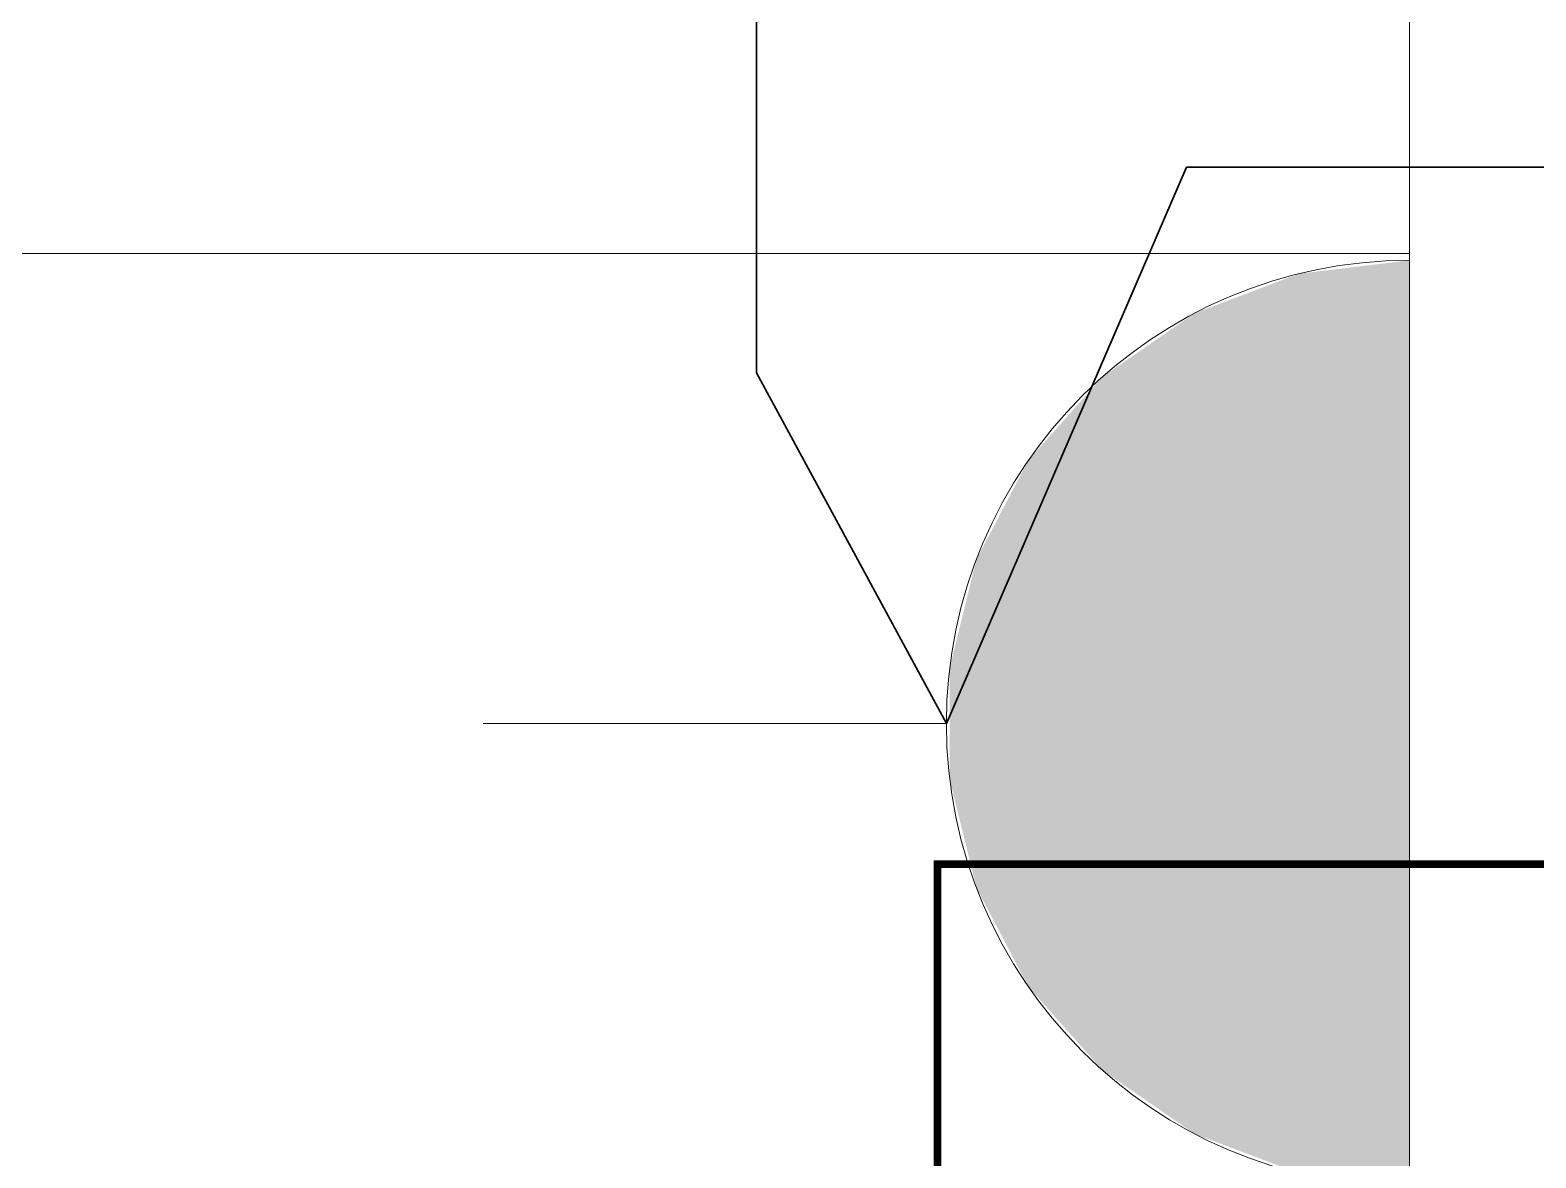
# Model space of a CAD drawing. Header units: metres. Extents: x 75097 to 220695, y -1557923 to -1361206.
# Drawn here: x 130695 to 131292, y -1409664 to -1409217 of the extents above; entities that cross this region are included whole.
import ezdxf

# ---------------------------------------------------------------- set-up
doc = ezdxf.new("R2010")
doc.units = ezdxf.units.M
doc.layers.get('0').update_dxf_attribs({"lineweight": 0})
for name, color, linetype, lineweight in [('A-100 - Copy$0$Medical Equipment and Furniture', 8, 'Continuous', 0), ('A-100 - Copy$0$NEW Wall', 8, 'Continuous', 5), ('A-100 - Copy$0$Walls', 8, 'Continuous', 0), ('E-LG', 245, 'Continuous', 30)]:
    doc.layers.add(name, color=color, linetype=linetype, lineweight=lineweight)
doc.layers.add('E-POWR', color=7, linetype='Continuous', lineweight=9, true_color=0x4e7e3e)

# ---------------------------------------------------------------- blocks, each defined once
blk = doc.blocks.new('GI-041_dwg_UPS-E-SKT1-3902843-GI-041')
at = {"layer": 'E-POWR'}
blk.add_hatch(color=256, dxfattribs=at).paths.add_polyline_path([(-0.19872, -0.00047), (0.19872, -0.00047), (0.19295, 0.04709), (0.17596, 0.09188), (0.14875, 0.13131), (0.11289, 0.16308), (0.07047, 0.18534), (0.02395, 0.19681), (-0.02395, 0.19681), (-0.07047, 0.18534), (-0.11289, 0.16308), (-0.14875, 0.13131), (-0.17596, 0.09188), (-0.19295, 0.04709)], flags=0)
for p, q in [((0, 0.19825), (0, 0.397)), ((-0.19872, -0.00047), (0.19872, -0.00047)), ((-0.14732, -0.00047), (0.14732, -0.00047))]:
    blk.add_line(p, q, dxfattribs=at)
blk.add_arc((0, -0.00047), 0.19872, 360, 180, dxfattribs=at)
blk = doc.blocks.new('*X118')
for p, q in [((13, 1), (13, 1)), ((13, 1), (13, 1)), ((13, 1), (13, 1)), ((13, 1), (13, 1)), ((13, 1), (13, 1)), ((13, 1), (13, 1)), ((13, 1), (13, 1)), ((13, 1), (13, 1)), ((13, 1), (13, 1)), ((13, 1), (13, 1)), ((13, 1), (13, 1)), ((13, 1), (13, 1)), ((13, 1), (13, 1)), ((13, 1), (13, 1)), ((13, 1), (13, 1)), ((13, 1), (14, 1)), ((13, 1), (14, 1)), ((13, 1), (14, 1)), ((13, 1), (13, 1)), ((13, 1), (13, 1)), ((13, 1), (13, 1)), ((13, 1), (13, 1)), ((13, 1), (13, 1)), ((13, 1), (13, 1)), ((13, 1), (13, 1)), ((13, 1), (13, 1)), ((13, 1), (13, 1)), ((13, 1), (13, 1)), ((13, 1), (13, 1)), ((13, 1), (13, 1)), ((13, 1), (13, 1)), ((13, 1), (13, 1)), ((13, 1), (13, 1)), ((13, 1), (13, 1)), ((13, 1), (13, 1)), ((13, 1), (13, 1)), ((13, 1), (13, 1)), ((13, 1), (13, 1)), ((13, 1), (13, 1)), ((13, 1), (13, 1)), ((13, 1), (13, 1)), ((13, 1), (13, 1)), ((13, 1), (13, 1)), ((13, 1), (13, 1)), ((13, 1), (13, 1)), ((13, 1), (13, 1)), ((13, 1), (13, 1)), ((13, 1), (13, 1)), ((13, 1), (13, 1)), ((13, 1), (13, 1)), ((13, 1), (13, 1)), ((13, 1), (13, 1)), ((13, 1), (13, 1)), ((13, 1), (13, 1)), ((13, 1), (13, 1)), ((13, 1), (13, 1)), ((13, 1), (13, 1)), ((13, 1), (13, 1)), ((13, 1), (13, 1)), ((13, 1), (13, 1)), ((13, 1), (13, 1)), ((13, 1), (13, 1)), ((13, 1), (13, 1)), ((13, 1), (13, 1)), ((13, 1), (13, 1)), ((13, 1), (13, 1)), ((13, 1), (13, 1)), ((13, 1), (13, 1)), ((13, 1), (13, 1)), ((13, 1), (13, 1)), ((13, 1), (13, 1)), ((13, 1), (13, 1)), ((13, 1), (13, 1)), ((13, 1), (13, 1)), ((13, 1), (13, 1)), ((13, 1), (13, 1)), ((13, 1), (13, 1)), ((13, 1), (13, 1)), ((13, 1), (13, 1)), ((13, 1), (13, 1)), ((13, 1), (13, 1)), ((13, 1), (13, 1)), ((13, 1), (13, 1)), ((13, 1), (13, 1)), ((13, 1), (13, 1)), ((13, 1), (13, 1)), ((13, 1), (13, 1)), ((13, 1), (13, 1)), ((13, 1), (13, 1)), ((13, 1), (13, 1)), ((13, 1), (13, 1)), ((13, 1), (13, 1)), ((13, 1), (13, 1)), ((13, 1), (13, 1)), ((13, 1), (13, 1)), ((13, 1), (13, 1)), ((13, 1), (13, 1)), ((13, 1), (13, 1)), ((13, 1), (13, 1)), ((13, 1), (13, 1)), ((13, 1), (13, 1)), ((13, 1), (13, 1)), ((13, 1), (13, 1)), ((13, 1), (13, 1)), ((13, 1), (13, 1)), ((13, 1), (13, 1)), ((13, 1), (13, 1)), ((13, 1), (13, 1)), ((13, 1), (13, 1)), ((13, 1), (13, 1)), ((13, 1), (13, 1)), ((13, 1), (13, 1)), ((13, 1), (13, 1)), ((13, 1), (13, 1)), ((13, 1), (13, 1)), ((13, 1), (13, 1)), ((13, 1), (13, 1)), ((13, 1), (13, 1)), ((13, 1), (13, 1)), ((13, 1), (13, 1)), ((13, 1), (13, 1)), ((13, 1), (13, 1)), ((13, 1), (13, 1)), ((13, 1), (14, 1)), ((13, 0), (13, 0)), ((13, 0), (13, 0)), ((13, 0), (13, 0)), ((13, 0), (13, 0)), ((13, 0), (13, 0)), ((13, 0), (13, 0)), ((13, 0), (13, 0)), ((13, 0), (13, 0)), ((13, 0), (13, 0)), ((13, 0), (13, 0)), ((13, 0), (13, 0)), ((13, 0), (13, 0)), ((13, 0), (13, 0)), ((13, 0), (13, 0)), ((13, 0), (13, 0)), ((13, 0), (13, 0)), ((13, 0), (13, 0)), ((13, 0), (13, 0)), ((13, 0), (13, 0)), ((13, 0), (13, 0)), ((13, 0), (13, 0)), ((13, 0), (13, 0)), ((13, 0), (13, 0)), ((13, 0), (13, 0)), ((13, 0), (13, 0)), ((13, 0), (13, 0)), ((13, 0), (13, 0)), ((13, 0), (13, 0)), ((13, 0), (13, 0)), ((13, 0), (13, 0)), ((13, 0), (13, 0)), ((13, 0), (13, 0)), ((13, 0), (13, 0)), ((13, 0), (13, 0)), ((13, 0), (13, 0)), ((13, 0), (13, 0)), ((13, 0), (13, 0)), ((13, 0), (13, 0)), ((13, 0), (13, 0)), ((13, 0), (13, 0)), ((13, 0), (13, 0)), ((13, 0), (13, 0)), ((13, 0), (13, 0)), ((13, 0), (13, 0)), ((13, 0), (13, 0)), ((13, 0), (13, 0)), ((13, 0), (13, 0)), ((13, 0), (13, 0)), ((13, 0), (14, 0)), ((13, 0), (14, 0)), ((13, 0), (13, 0)), ((13, 0), (14, 0)), ((14, 1), (14, 1)), ((14, 1), (14, 1)), ((14, 1), (14, 1)), ((14, 1), (14, 1)), ((14, 1), (14, 1)), ((14, 1), (14, 1)), ((14, 1), (14, 1)), ((14, 1), (14, 1)), ((14, 1), (14, 1)), ((14, 1), (14, 1)), ((14, 1), (14, 1)), ((14, 1), (14, 1)), ((14, 1), (14, 1)), ((14, 1), (14, 1)), ((14, 1), (14, 1)), ((14, 1), (14, 1)), ((14, 1), (14, 1)), ((14, 1), (14, 1)), ((14, 1), (14, 1)), ((14, 1), (14, 1)), ((14, 1), (14, 1)), ((14, 1), (14, 1)), ((14, 1), (14, 1)), ((14, 1), (14, 1)), ((14, 1), (14, 1)), ((14, 1), (14, 1)), ((14, 1), (14, 1)), ((14, 1), (14, 1)), ((14, 1), (14, 1)), ((14, 1), (14, 1)), ((14, 1), (14, 1)), ((14, 1), (14, 1)), ((14, 1), (14, 1)), ((14, 1), (14, 1)), ((14, 1), (14, 1)), ((14, 1), (14, 1)), ((14, 1), (14, 1)), ((14, 1), (14, 1)), ((14, 1), (14, 1)), ((14, 1), (14, 1)), ((14, 1), (14, 1)), ((14, 1), (14, 1)), ((14, 1), (14, 1)), ((14, 1), (14, 1)), ((14, 1), (14, 1)), ((14, 1), (14, 1)), ((14, 1), (14, 1)), ((14, 1), (14, 1)), ((14, 1), (14, 1)), ((14, 1), (14, 1)), ((14, 1), (14, 1)), ((14, 1), (14, 1)), ((14, 1), (14, 1)), ((14, 1), (14, 1)), ((14, 1), (14, 1)), ((14, 1), (14, 1)), ((14, 1), (14, 1)), ((14, 1), (14, 1)), ((14, 1), (14, 1)), ((14, 1), (14, 1)), ((14, 1), (14, 1)), ((14, 1), (14, 1)), ((14, 1), (14, 1)), ((14, 1), (14, 1)), ((14, 1), (14, 1)), ((14, 1), (14, 1)), ((14, 1), (14, 1)), ((14, 1), (14, 1)), ((14, 1), (14, 1)), ((14, 1), (14, 1)), ((14, 1), (14, 1)), ((14, 1), (14, 1)), ((14, 1), (14, 1)), ((14, 1), (14, 1)), ((14, 1), (14, 1)), ((14, 1), (14, 1)), ((14, 1), (14, 1)), ((14, 1), (14, 1)), ((14, 1), (14, 1)), ((14, 1), (14, 1)), ((14, 1), (14, 1)), ((14, 1), (14, 1)), ((14, 1), (14, 1)), ((14, 1), (14, 1)), ((14, 1), (14, 1)), ((14, 1), (14, 1)), ((14, 1), (14, 1)), ((14, 1), (14, 1)), ((14, 1), (14, 1)), ((14, 1), (14, 1)), ((14, 1), (14, 1)), ((14, 1), (14, 1)), ((14, 1), (14, 1)), ((14, 1), (14, 1)), ((14, 0), (14, 0)), ((14, 0), (14, 0)), ((14, 0), (14, 0)), ((14, 0), (14, 0)), ((14, 0), (14, 0)), ((14, 0), (14, 0)), ((14, 0), (14, 0)), ((14, 0), (14, 0)), ((14, 0), (14, 0)), ((14, 0), (14, 0)), ((14, 0), (14, 0)), ((14, 0), (14, 0)), ((14, 0), (14, 0)), ((14, 0), (14, 0)), ((14, 0), (14, 0)), ((14, 0), (14, 0)), ((14, 0), (14, 0)), ((14, 0), (14, 0)), ((14, 0), (14, 0)), ((14, 0), (14, 0)), ((14, 0), (14, 0)), ((14, 0), (14, 0)), ((14, 0), (14, 0)), ((14, 0), (14, 0)), ((14, 0), (14, 0)), ((14, 0), (14, 0)), ((14, 0), (14, 0)), ((14, 0), (14, 0)), ((14, 0), (14, 0)), ((14, 0), (14, 0)), ((14, 0), (14, 0)), ((14, 0), (14, 0)), ((14, 0), (14, 0)), ((14, 0), (14, 0)), ((14, 0), (14, 0)), ((14, 0), (14, 0)), ((14, 0), (14, 0)), ((14, 0), (14, 0)), ((14, 0), (14, 0)), ((14, 0), (14, 0)), ((14, 0), (14, 0)), ((14, 0), (14, 0)), ((14, 0), (14, 0)), ((14, 0), (14, 0)), ((14, 0), (14, 0)), ((14, 0), (14, 0)), ((14, 0), (14, 0)), ((14, 0), (14, 0)), ((13, 0), (13, 0)), ((13, 0), (14, 0)), ((13, 0), (13, 0)), ((13, 0), (14, 0)), ((13, 0), (13, 0)), ((13, 0), (14, 0)), ((13, 0), (13, 0)), ((13, 0), (13, 0)), ((13, 0), (13, 0)), ((13, 0), (13, 0)), ((13, 0), (14, 0)), ((13, 0), (13, 0)), ((13, 0), (14, 0)), ((13, 0), (13, 0)), ((13, 0), (14, 0)), ((13, 0), (13, 0)), ((13, 0), (14, 0)), ((13, 0), (13, 0)), ((13, 0), (14, 0)), ((13, 0), (13, 0)), ((13, 0), (14, 0)), ((13, 0), (13, 0)), ((13, 0), (14, 0)), ((13, 0), (13, 0)), ((13, 0), (13, 0)), ((13, 0), (13, 0)), ((13, 0), (14, 0)), ((13, 0), (13, 0)), ((13, 0), (14, 0)), ((13, 0), (13, 0)), ((13, 0), (14, 0)), ((13, 0), (13, 0)), ((13, 0), (14, 0)), ((13, 0), (13, 0)), ((13, 0), (13, 0)), ((13, 0), (13, 0)), ((13, 0), (13, 0)), ((13, 0), (13, 0)), ((13, 0), (13, 0)), ((13, 0), (13, 0)), ((13, 0), (13, 0)), ((13, 0), (13, 0)), ((13, 0), (13, 0)), ((13, 0), (13, 0)), ((13, 0), (13, 0)), ((13, 0), (13, 0)), ((13, 0), (13, 0)), ((13, 0), (13, 0)), ((13, 0), (13, 0)), ((13, 0), (13, 0)), ((13, 0), (13, 0)), ((13, 0), (13, 0)), ((13, 0), (13, 0)), ((13, 0), (13, 0)), ((13, 0), (13, 0)), ((13, 0), (13, 0)), ((13, 0), (13, 0)), ((13, 0), (13, 0)), ((13, 0), (13, 0)), ((13, 0), (13, 0)), ((13, 0), (13, 0)), ((13, 0), (13, 0)), ((13, 0), (13, 0)), ((13, 0), (13, 0)), ((13, -1), (13, -1)), ((13, -1), (13, -1)), ((13, -1), (13, -1)), ((13, -1), (13, -1)), ((13, -1), (13, -1)), ((13, -1), (14, -1)), ((13, -1), (13, -1)), ((14, 0), (14, 0)), ((14, 0), (14, 0)), ((14, 0), (14, 0)), ((14, 0), (14, 0)), ((14, 0), (14, 0)), ((14, 0), (14, 0)), ((14, 0), (14, 0)), ((14, 0), (14, 0)), ((14, 0), (14, 0)), ((14, 0), (14, 0)), ((14, 0), (14, 0)), ((14, 0), (14, 0)), ((14, 0), (14, 0)), ((14, 0), (14, 0)), ((14, 0), (14, 0)), ((13, 0), (14, 0)), ((14, 0), (14, 0)), ((14, 0), (14, 0)), ((14, 0), (14, 0)), ((14, 0), (14, 0)), ((14, 0), (14, 0)), ((14, 0), (14, 0)), ((14, 0), (14, 0)), ((14, 0), (14, 0)), ((14, 0), (14, 0)), ((14, 0), (14, 0)), ((14, 0), (14, 0)), ((14, 0), (14, 0)), ((14, 0), (14, 0)), ((14, 0), (14, 0)), ((14, 0), (14, 0)), ((14, 0), (14, 0)), ((14, 0), (14, 0)), ((14, 0), (14, 0)), ((14, 0), (14, 0)), ((14, 0), (14, 0)), ((14, 0), (14, 0)), ((14, 0), (14, 0)), ((14, 0), (14, 0)), ((14, 0), (14, 0)), ((14, 0), (14, 0)), ((14, 0), (14, 0)), ((14, 0), (14, 0)), ((14, 0), (14, 0)), ((14, 0), (14, 0)), ((14, 0), (14, 0)), ((14, 0), (14, 0)), ((14, 0), (14, 0)), ((14, 0), (14, 0)), ((14, 0), (14, 0)), ((14, -1), (14, -1)), ((14, -1), (14, -1)), ((14, -1), (14, -1)), ((14, -1), (14, -1)), ((14, -1), (14, -1))]:
    blk.add_line(p, q)
blk = doc.blocks.new('*X117')
for p, q in [((5, 3), (5, 3)), ((5, 3), (5, 3)), ((5, 3), (5, 3)), ((5, 3), (5, 3)), ((5, 3), (5, 3)), ((5, 3), (5, 3)), ((5, 3), (5, 3)), ((5, 3), (5, 3)), ((5, 3), (5, 3)), ((5, 3), (5, 3)), ((5, 3), (5, 3)), ((5, 3), (5, 3)), ((5, 3), (5, 3)), ((5, 3), (5, 3)), ((5, 3), (5, 3)), ((5, 3), (5, 3)), ((5, 3), (5, 3)), ((5, 3), (5, 3)), ((5, 3), (5, 3)), ((5, 3), (5, 3)), ((5, 3), (5, 3)), ((5, 3), (5, 3)), ((5, 3), (5, 3)), ((5, 3), (5, 3)), ((5, 3), (5, 3)), ((5, 3), (5, 3)), ((5, 3), (5, 3)), ((5, 3), (5, 3)), ((5, 3), (5, 3)), ((5, 3), (5, 3)), ((5, 3), (5, 3)), ((5, 3), (5, 3)), ((5, 3), (5, 3)), ((5, 3), (5, 3)), ((5, 3), (5, 3)), ((5, 3), (5, 3)), ((5, 3), (5, 3)), ((5, 3), (5, 3)), ((5, 3), (5, 3)), ((5, 3), (5, 3)), ((5, 3), (5, 3)), ((5, 3), (5, 3)), ((5, 3), (5, 3)), ((5, 3), (5, 3)), ((5, 3), (5, 3)), ((5, 3), (5, 3)), ((5, 3), (5, 3)), ((5, 3), (5, 3)), ((5, 3), (5, 3)), ((5, 3), (5, 3)), ((5, 3), (5, 3)), ((5, 3), (5, 3)), ((5, 3), (5, 3)), ((5, 3), (5, 3)), ((5, 3), (5, 3)), ((5, 3), (5, 3)), ((5, 3), (5, 3)), ((5, 3), (5, 3)), ((5, 3), (5, 3)), ((5, 3), (5, 3)), ((5, 3), (5, 3)), ((5, 3), (5, 3)), ((5, 3), (5, 3)), ((5, 3), (5, 3)), ((5, 3), (5, 3)), ((5, 3), (5, 3)), ((6, 3), (5, 3)), ((5, 3), (5, 3)), ((6, 3), (5, 3)), ((5, 3), (5, 3)), ((6, 3), (5, 3)), ((5, 3), (5, 3)), ((6, 3), (5, 3)), ((5, 3), (5, 3)), ((5, 3), (5, 3)), ((5, 3), (5, 3)), ((5, 3), (5, 3)), ((5, 3), (5, 3)), ((5, 3), (5, 3)), ((5, 3), (5, 3)), ((5, 3), (5, 3)), ((5, 3), (5, 3)), ((5, 3), (5, 3)), ((5, 3), (5, 3)), ((5, 3), (5, 3)), ((5, 3), (5, 3)), ((5, 3), (5, 3)), ((5, 3), (5, 3)), ((5, 3), (5, 3)), ((5, 3), (5, 3)), ((5, 3), (5, 3)), ((5, 3), (5, 3)), ((5, 3), (5, 3)), ((5, 3), (5, 3)), ((5, 3), (5, 3)), ((5, 3), (5, 3)), ((6, 3), (6, 3)), ((6, 3), (6, 3)), ((6, 3), (6, 3)), ((6, 3), (6, 3)), ((6, 3), (6, 3)), ((6, 3), (6, 3)), ((6, 3), (6, 3)), ((6, 3), (6, 3)), ((6, 3), (6, 3)), ((6, 3), (6, 3)), ((6, 3), (6, 3)), ((6, 3), (6, 3)), ((6, 3), (6, 3)), ((6, 3), (6, 3)), ((6, 3), (6, 3)), ((6, 3), (6, 3)), ((6, 3), (6, 3)), ((6, 3), (6, 3)), ((6, 3), (6, 3)), ((6, 3), (6, 3)), ((6, 3), (6, 3)), ((6, 3), (6, 3)), ((6, 3), (6, 3)), ((6, 3), (6, 3)), ((6, 3), (6, 3)), ((6, 3), (6, 3)), ((6, 3), (6, 3)), ((6, 3), (6, 3)), ((6, 3), (6, 3)), ((6, 3), (6, 3)), ((6, 3), (6, 3)), ((6, 3), (6, 3)), ((6, 3), (6, 3)), ((6, 3), (6, 3)), ((6, 3), (6, 3)), ((6, 3), (6, 3)), ((6, 3), (6, 3)), ((6, 3), (6, 3)), ((6, 3), (6, 3)), ((6, 3), (6, 3)), ((6, 3), (6, 3)), ((6, 3), (6, 3)), ((6, 3), (6, 3)), ((6, 3), (6, 3)), ((6, 3), (6, 3)), ((6, 3), (6, 3)), ((6, 3), (6, 3)), ((6, 3), (6, 3)), ((6, 3), (6, 3)), ((6, 3), (6, 3)), ((6, 3), (6, 3)), ((6, 3), (6, 3)), ((6, 3), (6, 3)), ((6, 3), (6, 3)), ((6, 3), (6, 3)), ((6, 3), (6, 3)), ((6, 3), (6, 3)), ((6, 3), (6, 3)), ((6, 3), (6, 3)), ((6, 3), (6, 3)), ((6, 3), (6, 3)), ((6, 3), (6, 3)), ((6, 3), (6, 3)), ((6, 3), (6, 3)), ((6, 3), (6, 3)), ((6, 3), (6, 3)), ((6, 3), (6, 3)), ((6, 3), (6, 3)), ((6, 3), (6, 3)), ((6, 3), (6, 3)), ((6, 3), (6, 3)), ((6, 3), (6, 3)), ((6, 3), (6, 3)), ((6, 3), (6, 3)), ((6, 3), (6, 3)), ((6, 3), (6, 3)), ((6, 3), (6, 3)), ((6, 3), (6, 3)), ((6, 3), (6, 3)), ((6, 3), (6, 3)), ((6, 3), (6, 3)), ((6, 3), (6, 3)), ((6, 3), (6, 3)), ((6, 3), (6, 3)), ((6, 3), (6, 3)), ((6, 3), (6, 3)), ((6, 3), (6, 3)), ((6, 3), (6, 3)), ((6, 3), (6, 3)), ((6, 3), (6, 3)), ((6, 3), (6, 3)), ((6, 3), (6, 3)), ((6, 3), (6, 3)), ((6, 3), (6, 3)), ((6, 3), (6, 3)), ((6, 3), (6, 3)), ((6, 3), (6, 3)), ((6, 3), (6, 3)), ((6, 3), (6, 3)), ((6, 3), (6, 3)), ((6, 3), (6, 3)), ((6, 3), (6, 3)), ((6, 3), (6, 3)), ((6, 3), (6, 3)), ((6, 3), (6, 3)), ((6, 3), (6, 3)), ((6, 3), (6, 3)), ((6, 3), (6, 3)), ((6, 3), (6, 3)), ((6, 3), (6, 3)), ((6, 3), (6, 3)), ((6, 3), (6, 3)), ((6, 3), (6, 3)), ((6, 3), (6, 3)), ((6, 3), (6, 3)), ((6, 3), (6, 3)), ((6, 3), (6, 3)), ((6, 3), (6, 3)), ((6, 3), (6, 3)), ((6, 3), (6, 3)), ((6, 3), (6, 3)), ((6, 3), (6, 3)), ((6, 3), (6, 3)), ((6, 3), (6, 3)), ((6, 3), (6, 3)), ((6, 3), (6, 3)), ((6, 3), (6, 3)), ((6, 3), (6, 3)), ((6, 3), (6, 3)), ((6, 3), (6, 3)), ((6, 3), (6, 3)), ((6, 3), (6, 3)), ((6, 3), (6, 3)), ((6, 3), (6, 3)), ((6, 3), (6, 3)), ((6, 3), (6, 3)), ((6, 3), (6, 3)), ((6, 3), (6, 3)), ((6, 3), (6, 3)), ((6, 3), (6, 3)), ((6, 3), (6, 3)), ((6, 3), (6, 3)), ((6, 3), (6, 3)), ((6, 3), (6, 3)), ((6, 3), (6, 3)), ((6, 3), (6, 3)), ((6, 3), (6, 3)), ((6, 3), (6, 3)), ((6, 3), (6, 3)), ((6, 3), (6, 3)), ((6, 3), (6, 3)), ((6, 3), (6, 3)), ((6, 3), (6, 3)), ((6, 3), (6, 3)), ((6, 3), (6, 3)), ((6, 3), (6, 3)), ((6, 3), (6, 3)), ((6, 3), (6, 3)), ((6, 3), (6, 3)), ((6, 3), (6, 3)), ((6, 3), (6, 3)), ((6, 3), (6, 3)), ((6, 3), (6, 3)), ((6, 3), (6, 3)), ((6, 3), (6, 3)), ((6, 3), (6, 3)), ((6, 3), (6, 3)), ((6, 3), (6, 3)), ((6, 3), (6, 3)), ((6, 3), (6, 3)), ((6, 3), (6, 3)), ((6, 3), (6, 3)), ((6, 3), (6, 3)), ((6, 3), (6, 3)), ((6, 3), (6, 3)), ((6, 3), (6, 3)), ((6, 3), (6, 3)), ((6, 3), (6, 3)), ((6, 3), (6, 3)), ((6, 3), (6, 3)), ((6, 3), (6, 3)), ((6, 3), (6, 3)), ((6, 3), (6, 3)), ((6, 3), (6, 3)), ((6, 3), (6, 3)), ((6, 3), (6, 3)), ((6, 3), (6, 3)), ((6, 3), (6, 3)), ((6, 3), (6, 3)), ((6, 3), (6, 3)), ((6, 3), (6, 3)), ((6, 3), (6, 3)), ((6, 3), (6, 3)), ((6, 3), (6, 3)), ((6, 3), (6, 3)), ((6, 3), (6, 3)), ((6, 3), (6, 3)), ((6, 3), (6, 3)), ((6, 3), (6, 3)), ((6, 3), (6, 3)), ((6, 3), (6, 3)), ((6, 3), (6, 3)), ((6, 3), (6, 3)), ((6, 3), (6, 3)), ((6, 3), (5, 3)), ((6, 3), (5, 3)), ((6, 3), (5, 3)), ((6, 3), (5, 3)), ((6, 3), (5, 3)), ((6, 3), (6, 3)), ((6, 3), (6, 3)), ((6, 3), (6, 3)), ((6, 3), (6, 3)), ((6, 3), (6, 3)), ((6, 3), (6, 3)), ((6, 3), (6, 3)), ((6, 3), (6, 3)), ((6, 3), (6, 3)), ((6, 3), (6, 3)), ((6, 3), (6, 3)), ((6, 3), (6, 3)), ((6, 3), (6, 3)), ((6, 3), (6, 3)), ((6, 3), (6, 3)), ((6, 3), (6, 3)), ((6, 3), (6, 3)), ((6, 3), (6, 3)), ((6, 3), (6, 3)), ((6, 3), (6, 3)), ((6, 3), (6, 3)), ((6, 3), (6, 3)), ((6, 3), (6, 3)), ((6, 3), (6, 3)), ((6, 3), (6, 3)), ((6, 3), (6, 3)), ((6, 3), (6, 3)), ((6, 3), (6, 3)), ((6, 3), (6, 3)), ((6, 3), (6, 3)), ((6, 3), (6, 3)), ((6, 3), (6, 3)), ((6, 3), (6, 3)), ((6, 3), (6, 3)), ((6, 3), (6, 3)), ((6, 3), (6, 3)), ((6, 3), (6, 3)), ((6, 3), (6, 3)), ((6, 3), (6, 3)), ((6, 3), (6, 3)), ((6, 3), (6, 3)), ((6, 3), (6, 3)), ((6, 3), (6, 3)), ((6, 3), (6, 3)), ((6, 3), (6, 3)), ((6, 3), (6, 3)), ((6, 3), (6, 3)), ((6, 3), (6, 3)), ((6, 3), (6, 3)), ((6, 3), (6, 3)), ((6, 3), (6, 3)), ((6, 3), (6, 3)), ((6, 3), (6, 3)), ((6, 3), (6, 3)), ((6, 3), (6, 3)), ((6, 3), (6, 3)), ((6, 3), (6, 3)), ((6, 3), (6, 3)), ((6, 3), (6, 3)), ((6, 3), (6, 3)), ((6, 3), (6, 3)), ((6, 3), (6, 3)), ((6, 3), (6, 3)), ((6, 3), (6, 3)), ((6, 3), (6, 3)), ((6, 3), (6, 3)), ((6, 3), (6, 3)), ((6, 3), (6, 3)), ((6, 3), (6, 3)), ((6, 3), (6, 3)), ((6, 3), (6, 3)), ((6, 3), (6, 3)), ((6, 3), (6, 3)), ((6, 3), (6, 3)), ((6, 3), (6, 3)), ((6, 3), (6, 3)), ((6, 3), (6, 3)), ((6, 3), (6, 3)), ((6, 3), (6, 3)), ((6, 3), (6, 3)), ((6, 3), (6, 3)), ((6, 3), (6, 3)), ((6, 3), (6, 3)), ((6, 3), (6, 3)), ((6, 3), (6, 3)), ((6, 3), (6, 3)), ((6, 3), (6, 3)), ((6, 3), (6, 3)), ((6, 3), (6, 3)), ((6, 3), (6, 3)), ((6, 3), (6, 3)), ((6, 3), (6, 3)), ((6, 3), (6, 3)), ((6, 3), (6, 3)), ((6, 3), (6, 3)), ((6, 3), (6, 3)), ((6, 3), (6, 3)), ((6, 3), (6, 3)), ((6, 3), (6, 3)), ((6, 3), (6, 3)), ((6, 3), (6, 3)), ((6, 3), (6, 3)), ((6, 3), (6, 3)), ((6, 3), (6, 3)), ((6, 3), (6, 3)), ((6, 3), (6, 3)), ((6, 3), (6, 3)), ((6, 3), (6, 3)), ((6, 3), (6, 3)), ((6, 3), (6, 3)), ((6, 3), (6, 3)), ((6, 3), (6, 3)), ((6, 3), (6, 3)), ((6, 3), (6, 3)), ((6, 3), (6, 3)), ((6, 3), (6, 3)), ((6, 3), (6, 3)), ((6, 3), (6, 3)), ((6, 3), (6, 3)), ((6, 3), (6, 3)), ((6, 3), (6, 3)), ((6, 3), (6, 3)), ((6, 3), (6, 3)), ((6, 3), (6, 3)), ((6, 3), (6, 3)), ((6, 3), (6, 3)), ((6, 3), (6, 3)), ((6, 3), (6, 3)), ((6, 3), (6, 3)), ((6, 3), (6, 3)), ((6, 3), (6, 3)), ((6, 3), (6, 3)), ((6, 3), (6, 3)), ((6, 3), (6, 3)), ((6, 3), (6, 3)), ((6, 3), (6, 3)), ((6, 3), (6, 3)), ((6, 3), (6, 3)), ((6, 3), (6, 3)), ((6, 3), (6, 3)), ((6, 3), (6, 3)), ((6, 3), (6, 3)), ((6, 3), (6, 3)), ((6, 3), (6, 3)), ((6, 3), (6, 3)), ((6, 3), (6, 3)), ((6, 3), (6, 3)), ((6, 3), (6, 3)), ((6, 3), (6, 3)), ((6, 3), (6, 3)), ((6, 3), (6, 3)), ((6, 3), (6, 3)), ((6, 3), (6, 3)), ((6, 3), (6, 3)), ((6, 3), (6, 3)), ((6, 3), (6, 3)), ((6, 3), (6, 3)), ((6, 3), (6, 3)), ((6, 3), (6, 3)), ((6, 3), (6, 3)), ((6, 3), (6, 3)), ((6, 3), (6, 3)), ((6, 3), (6, 3)), ((6, 3), (6, 3)), ((6, 3), (6, 3)), ((6, 3), (6, 3)), ((6, 3), (6, 3)), ((6, 3), (6, 3)), ((6, 3), (6, 3)), ((6, 3), (6, 3)), ((6, 3), (6, 3)), ((6, 3), (6, 3)), ((6, 3), (6, 3)), ((6, 3), (6, 3)), ((6, 3), (6, 3)), ((6, 3), (6, 3)), ((6, 3), (6, 3)), ((6, 3), (6, 3)), ((6, 3), (6, 3)), ((6, 3), (6, 3)), ((6, 3), (6, 3)), ((6, 3), (6, 3)), ((6, 3), (6, 3)), ((6, 3), (6, 3)), ((6, 3), (6, 3)), ((6, 3), (6, 3)), ((6, 3), (6, 3)), ((6, 3), (6, 3)), ((6, 3), (6, 3)), ((6, 3), (6, 3)), ((6, 3), (6, 3)), ((6, 3), (6, 3)), ((6, 3), (6, 3)), ((6, 3), (6, 3)), ((6, 3), (6, 3)), ((6, 3), (6, 3)), ((6, 3), (6, 3)), ((6, 3), (6, 3)), ((6, 3), (6, 3)), ((6, 3), (6, 3)), ((6, 3), (6, 3)), ((6, 3), (6, 3)), ((6, 3), (6, 3)), ((6, 3), (6, 3)), ((6, 3), (6, 3)), ((6, 3), (6, 3)), ((6, 3), (6, 3)), ((6, 3), (6, 3)), ((6, 3), (6, 3)), ((6, 3), (6, 3)), ((6, 3), (6, 3)), ((6, 3), (6, 3)), ((6, 3), (6, 3)), ((6, 3), (6, 3)), ((6, 3), (6, 3)), ((6, 3), (6, 3)), ((6, 3), (6, 3)), ((6, 3), (6, 3)), ((6, 3), (6, 3)), ((6, 3), (6, 3)), ((6, 3), (6, 3)), ((6, 3), (6, 3)), ((6, 3), (6, 3)), ((6, 3), (6, 3)), ((6, 3), (6, 3)), ((6, 3), (6, 3)), ((6, 3), (6, 3)), ((6, 3), (6, 3)), ((6, 3), (6, 3)), ((6, 3), (6, 3)), ((6, 3), (6, 3)), ((6, 3), (6, 3)), ((6, 3), (6, 3)), ((6, 3), (6, 3)), ((6, 3), (6, 3)), ((6, 3), (6, 3)), ((6, 3), (6, 3)), ((6, 3), (6, 3)), ((6, 3), (6, 3)), ((6, 3), (6, 3)), ((6, 3), (6, 3)), ((6, 3), (6, 3)), ((6, 3), (6, 3)), ((6, 3), (6, 3)), ((6, 3), (6, 3)), ((6, 3), (6, 3)), ((6, 3), (6, 3)), ((6, 3), (6, 3)), ((6, 3), (6, 3)), ((6, 3), (6, 3)), ((6, 3), (6, 3)), ((6, 3), (6, 3)), ((6, 3), (6, 3)), ((6, 3), (6, 3)), ((6, 3), (6, 3)), ((6, 3), (6, 3)), ((6, 3), (6, 3)), ((6, 3), (6, 3)), ((6, 3), (6, 3)), ((6, 3), (6, 3)), ((6, 3), (6, 3)), ((6, 3), (6, 3)), ((6, 3), (6, 3)), ((6, 3), (6, 3)), ((6, 3), (6, 3)), ((6, 3), (6, 3)), ((6, 3), (6, 3)), ((6, 3), (6, 3)), ((6, 3), (6, 3)), ((6, 3), (6, 3)), ((6, 3), (6, 3)), ((6, 3), (6, 3)), ((6, 3), (6, 3)), ((6, 3), (6, 3)), ((6, 3), (6, 3)), ((6, 3), (6, 3)), ((6, 3), (6, 3)), ((6, 3), (6, 3)), ((6, 3), (6, 3)), ((6, 3), (6, 3)), ((6, 3), (6, 3)), ((6, 3), (6, 3)), ((6, 3), (6, 3)), ((6, 3), (6, 3)), ((6, 3), (6, 3)), ((6, 3), (6, 3)), ((6, 3), (6, 3)), ((6, 3), (6, 3)), ((6, 3), (6, 3)), ((6, 3), (6, 3)), ((6, 3), (6, 3)), ((6, 3), (6, 3)), ((6, 3), (6, 3)), ((6, 3), (6, 3)), ((6, 3), (6, 3)), ((6, 3), (6, 3)), ((6, 3), (6, 3)), ((6, 3), (6, 3)), ((6, 3), (6, 3)), ((6, 3), (6, 3)), ((6, 3), (6, 3)), ((6, 3), (6, 3)), ((6, 3), (6, 3)), ((6, 3), (6, 3)), ((6, 3), (6, 3)), ((6, 3), (6, 3)), ((6, 3), (6, 3)), ((6, 3), (6, 3)), ((6, 3), (6, 3)), ((6, 3), (6, 3)), ((6, 3), (6, 3)), ((6, 3), (6, 3)), ((6, 3), (6, 3)), ((6, 3), (6, 3)), ((6, 3), (6, 3)), ((6, 3), (6, 3)), ((6, 3), (6, 3))]:
    blk.add_line(p, q)
blk = doc.blocks.new('A-100 - Copy$0$GF21043-P')
for p, q in [((0.8, 0.75), (-0.8, 0.75)), ((0.8, 0), (0.8, 0.75))]:
    blk.add_line(p, q)
for points in [[(0.8, 0.75), (0.8, 0.75), (0.8, 0.75), (0.8, 0.75), (0.8, 0.75), (0.8, 0.75), (0.8, 0.75), (0.8, 0.75), (0.8, 0.75), (0.8, 0.75), (0.8, 0.75), (0.8, 0.75), (0.8, 0.75), (0.8, 0.75), (0.8, 0.75), (0.8, 0.75), (0.8, 0.75), (0.8, 0.75), (0.8, 0.75), (0.8, 0.75), (0.8, 0.75), (0.8, 0.75), (0.8, 0.75), (0.8, 0.75), (0.8, 0.75), (0.8, 0.75), (0.8, 0.75), (0.8, 0.75), (0.8, 0.75), (0.8, 0.75), (0.8, 0.75), (0.8, 0.75), (0.8, 0.75), (0.8, 0.75), (0.8, 0.75), (0.8, 0.75), (0.8, 0.75), (0.8, 0.75), (0.8, 0.75), (0.8, 0.75), (0.8, 0.75), (0.8, 0.75), (0.8, 0.75), (0.8, 0.75), (0.8, 0.75), (0.8, 0.75), (0.8, 0.75), (0.8, 0.75), (0.8, 0.75), (0.8, 0.75), (0.8, 0.75), (0.8, 0.75), (0.8, 0.75), (0.8, 0.75), (0.8, 0.75), (0.8, 0.75), (0.8, 0.75), (0.8, 0.75), (0.8, 0.75), (0.8, 0.75), (0.8, 0.75), (0.8, 0.75), (0.8, 0.75), (0.8, 0.75), (0.8, 0.75), (0.8, 0.75), (0.8, 0.75), (0.8, 0.75), (0.8, 0.75), (0.8, 0.75), (0.8, 0.75), (0.8, 0.75), (0.8, 0.75), (0.8, 0.75), (0.8, 0.75), (0.8, 0.75), (0.8, 0.75), (0.8, 0.75), (0.8, 0.75), (0.8, 0.75), (0.8, 0.75), (0.8, 0.75), (0.8, 0.75), (0.8, 0.75), (0.8, 0.75), (0.8, 0.75), (0.8, 0.75), (0.8, 0.75), (0.8, 0.75), (0.8, 0.75), (0.8, 0.75), (0.8, 0.75), (0.8, 0.75), (0.8, 0.75), (0.8, 0.75), (0.8, 0.75), (0.8, 0.75), (0.8, 0.75), (0.8, 0.75), (0.8, 0.75), (0.8, 0.75), (0.8, 0.75), (0.8, 0.75), (0.8, 0.75), (0.8, 0.75), (0.8, 0.75), (0.8, 0.75), (0.8, 0.75), (0.8, 0.75), (0.8, 0.75), (0.8, 0.75), (0.8, 0.75), (0.8, 0.75), (0.8, 0.75), (0.8, 0.75), (0.8, 0.75), (0.8, 0.75), (0.8, 0.75), (0.8, 0.75), (0.8, 0.75), (0.8, 0.75), (0.8, 0.75), (0.8, 0.75), (0.8, 0.75), (0.8, 0.75), (0.8, 0.75), (0.8, 0.75), (0.8, 0.75), (0.8, 0.75), (0.8, 0.75), (0.8, 0.75), (0.8, 0.75), (0.8, 0.75), (0.8, 0.75), (0.8, 0.75), (0.8, 0.75), (0.8, 0.75), (0.8, 0.75), (0.8, 0.75), (0.8, 0.75), (0.8, 0.75), (0.8, 0.75), (0.8, 0.75), (0.8, 0.75), (0.8, 0.75), (0.8, 0.75), (0.8, 0.75), (0.8, 0.75), (0.8, 0.75), (0.8, 0.75), (0.8, 0.75), (0.8, 0.75), (0.8, 0.75), (0.8, 0.75), (0.8, 0.75), (0.8, 0.75), (0.8, 0.75), (0.8, 0.75), (0.8, 0.75), (0.8, 0.75), (0.8, 0.75), (0.8, 0.75), (0.8, 0.75), (0.8, 0.75), (0.8, 0.75), (0.8, 0.75), (0.8, 0.75), (0.8, 0.75), (0.8, 0.75), (0.8, 0.75), (0.8, 0.75), (0.8, 0.75), (0.8, 0.75), (0.8, 0.75), (0.8, 0.75), (0.8, 0.75), (0.8, 0.75), (0.8, 0.75), (0.8, 0.75), (0.8, 0.75), (0.8, 0.75), (0.8, 0.75), (0.8, 0.75), (0.8, 0.75), (0.8, 0.75), (0.8, 0.75), (0.8, 0.75), (0.8, 0.75), (0.8, 0.75), (0.8, 0.75), (0.8, 0.75), (0.8, 0.75), (0.8, 0.75), (0.8, 0.75), (0.8, 0.75), (0.8, 0.75), (0.8, 0.75), (0.8, 0.75), (0.8, 0.75), (0.8, 0.75), (0.8, 0.75), (0.8, 0.75), (0.8, 0.75), (0.8, 0.75), (0.8, 0.75), (0.8, 0.75), (0.8, 0.75), (0.8, 0.75), (0.8, 0.75), (0.8, 0.75), (0.8, 0.75), (0.8, 0.75), (0.8, 0.75), (0.8, 0.75), (0.8, 0.75), (0.8, 0.75), (0.8, 0.75), (0.8, 0.75), (0.8, 0.75), (0.8, 0.75), (0.8, 0.75), (0.8, 0.75), (0.8, 0.75), (0.8, 0.75), (0.8, 0.75), (0.8, 0.75), (0.8, 0.75), (0.8, 0.75), (0.8, 0.75), (0.8, 0.75), (0.8, 0.75), (0.8, 0.75), (0.8, 0.75), (0.8, 0.75), (0.8, 0.75), (0.8, 0.75), (0.8, 0.75), (0.8, 0.75), (0.8, 0.75), (0.8, 0.75), (0.8, 0.75), (0.8, 0.75), (0.8, 0.75), (0.8, 0.75), (0.8, 0.75), (0.8, 0.75), (0.8, 0.75), (0.8, 0.75), (0.8, 0.75), (0.8, 0.75), (0.8, 0.75), (0.8, 0.75), (0.8, 0.75), (0.8, 0.75), (0.8, 0.75), (0.8, 0.75), (0.8, 0.75), (0.8, 0.75), (0.8, 0.75), (0.8, 0.75), (0.8, 0.75), (0.8, 0.75), (0.8, 0.75), (0.8, 0.75), (0.8, 0.75), (0.8, 0.75), (0.8, 0.75), (0.8, 0.75), (0.8, 0.75), (0.8, 0.75), (0.8, 0.75), (0.8, 0.75), (0.8, 0.75), (0.8, 0.75), (0.8, 0.75), (0.8, 0.75), (0.8, 0.75)], [(0.8, 0.75), (0.8, 0.75), (0.8, 0.75), (0.8, 0.75), (0.8, 0.75), (0.8, 0.75), (0.8, 0.75), (0.8, 0.75), (0.8, 0.75), (0.8, 0.75), (0.8, 0.75), (0.8, 0.75), (0.8, 0.75), (0.8, 0.75), (0.8, 0.75), (0.8, 0.75), (0.8, 0.75), (0.8, 0.75), (0.8, 0.75), (0.8, 0.75), (0.8, 0.75), (0.8, 0.75), (0.8, 0.75), (0.8, 0.75), (0.8, 0.75), (0.8, 0.75), (0.8, 0.75), (0.8, 0.75), (0.8, 0.75), (0.8, 0.75), (0.8, 0.75), (0.8, 0.75), (0.8, 0.75), (0.8, 0.75), (0.8, 0.75), (0.8, 0.75), (0.8, 0.75), (0.8, 0.75), (0.8, 0.75), (0.8, 0.75), (0.8, 0.75), (0.8, 0.75), (0.8, 0.75), (0.8, 0.75), (0.8, 0.75), (0.8, 0.75), (0.8, 0.75), (0.8, 0.75), (0.8, 0.75), (0.8, 0.75), (0.8, 0.75), (0.8, 0.75), (0.8, 0.75), (0.8, 0.75), (0.8, 0.75), (0.8, 0.75), (0.8, 0.75), (0.8, 0.75), (0.8, 0.75), (0.8, 0.75), (0.8, 0.75), (0.8, 0.75), (0.8, 0.75), (0.8, 0.75), (0.8, 0.75), (0.8, 0.75), (0.8, 0.75), (0.8, 0.75), (0.8, 0.75), (0.8, 0.75), (0.8, 0.75), (0.8, 0.75), (0.8, 0.75), (0.8, 0.75), (0.8, 0.75), (0.8, 0.75), (0.8, 0.75), (0.8, 0.75), (0.8, 0.75), (0.8, 0.75), (0.8, 0.75), (0.8, 0.75), (0.8, 0.75), (0.8, 0.75), (0.8, 0.75), (0.8, 0.75), (0.8, 0.75), (0.8, 0.75), (0.8, 0.75), (0.8, 0.75), (0.8, 0.75), (0.8, 0.75), (0.8, 0.75), (0.8, 0.75), (0.8, 0.75), (0.8, 0.75), (0.8, 0.75), (0.8, 0.75), (0.8, 0.75), (0.8, 0.75), (0.8, 0.75), (0.8, 0.75), (0.8, 0.75), (0.8, 0.75), (0.8, 0.75), (0.8, 0.75), (0.8, 0.75), (0.8, 0.75), (0.8, 0.75), (0.8, 0.75), (0.8, 0.75), (0.8, 0.75), (0.8, 0.75), (0.8, 0.75), (0.8, 0.75), (0.8, 0.75), (0.8, 0.75), (0.8, 0.75), (0.8, 0.75), (0.8, 0.75), (0.8, 0.75), (0.8, 0.75), (0.8, 0.75), (0.8, 0.75), (0.8, 0.75), (0.8, 0.75), (0.8, 0.75), (0.8, 0.75), (0.8, 0.75), (0.8, 0.75), (0.8, 0.75), (0.8, 0.75), (0.8, 0.75), (0.8, 0.75), (0.8, 0.75), (0.8, 0.75), (0.8, 0.75), (0.8, 0.75), (0.8, 0.75), (0.8, 0.75), (0.8, 0.75), (0.8, 0.75), (0.8, 0.75), (0.8, 0.75), (0.8, 0.75), (0.8, 0.75), (0.8, 0.75), (0.8, 0.75), (0.8, 0.75), (0.8, 0.75), (0.8, 0.75), (0.8, 0.75), (0.8, 0.75), (0.8, 0.75), (0.8, 0.75), (0.8, 0.75), (0.8, 0.75), (0.8, 0.75), (0.8, 0.75), (0.8, 0.75), (0.8, 0.75), (0.8, 0.75), (0.8, 0.75), (0.8, 0.75), (0.8, 0.75), (0.8, 0.75), (0.8, 0.75), (0.8, 0.75), (0.8, 0.75), (0.8, 0.75), (0.8, 0.75), (0.8, 0.75), (0.8, 0.75), (0.8, 0.75), (0.8, 0.75), (0.8, 0.75), (0.8, 0.75), (0.8, 0.75), (0.8, 0.75), (0.8, 0.75), (0.8, 0.75), (0.8, 0.75), (0.8, 0.75), (0.8, 0.75), (0.8, 0.75), (0.8, 0.75), (0.8, 0.75), (0.8, 0.75), (0.8, 0.75), (0.8, 0.75), (0.8, 0.75), (0.8, 0.75), (0.8, 0.75), (0.8, 0.75), (0.8, 0.75), (0.8, 0.75), (0.8, 0.75), (0.8, 0.75), (0.8, 0.75), (0.8, 0.75), (0.8, 0.75), (0.8, 0.75), (0.8, 0.75), (0.8, 0.75), (0.8, 0.75), (0.8, 0.75), (0.8, 0.75), (0.8, 0.75), (0.8, 0.75), (0.8, 0.75), (0.8, 0.75), (0.8, 0.75), (0.8, 0.75), (0.8, 0.75), (0.8, 0.75), (0.8, 0.75), (0.8, 0.75), (0.8, 0.75), (0.8, 0.75)], [(0.8, 0.75), (0.8, 0.75), (0.8, 0.75), (0.8, 0.75), (0.8, 0.75), (0.8, 0.75), (0.8, 0.75), (0.8, 0.75), (0.8, 0.75), (0.8, 0.75), (0.8, 0.75), (0.8, 0.75), (0.8, 0.75), (0.8, 0.75), (0.8, 0.75), (0.8, 0.75), (0.8, 0.75), (0.8, 0.75), (0.8, 0.75), (0.8, 0.75), (0.8, 0.75), (0.8, 0.75), (0.8, 0.75), (0.8, 0.75), (0.8, 0.75), (0.8, 0.75), (0.8, 0.75), (0.8, 0.75), (0.8, 0.75), (0.8, 0.75), (0.8, 0.75), (0.8, 0.75), (0.8, 0.75), (0.8, 0.75), (0.8, 0.75), (0.8, 0.75), (0.8, 0.75), (0.8, 0.75), (0.8, 0.75), (0.8, 0.75), (0.8, 0.75), (0.8, 0.75), (0.8, 0.75), (0.8, 0.75), (0.8, 0.75), (0.8, 0.75), (0.8, 0.75), (0.8, 0.75), (0.8, 0.75), (0.8, 0.75), (0.8, 0.75), (0.8, 0.75), (0.8, 0.75), (0.8, 0.75), (0.8, 0.75), (0.8, 0.75), (0.8, 0.75), (0.8, 0.75), (0.8, 0.75), (0.8, 0.75), (0.8, 0.75), (0.8, 0.75), (0.8, 0.75), (0.8, 0.75), (0.8, 0.75), (0.8, 0.75), (0.8, 0.75), (0.8, 0.75), (0.8, 0.75), (0.8, 0.75), (0.8, 0.75), (0.8, 0.75), (0.8, 0.75), (0.8, 0.75), (0.8, 0.75), (0.8, 0.75), (0.8, 0.75), (0.8, 0.75), (0.8, 0.75), (0.8, 0.75), (0.8, 0.75), (0.8, 0.75), (0.8, 0.75), (0.8, 0.75), (0.8, 0.75), (0.8, 0.75), (0.8, 0.75), (0.8, 0.75), (0.8, 0.75), (0.8, 0.75), (0.8, 0.75), (0.8, 0.75), (0.8, 0.75), (0.8, 0.75), (0.8, 0.75), (0.8, 0.75), (0.8, 0.75), (0.8, 0.75), (0.8, 0.75), (0.8, 0.75), (0.8, 0.75), (0.8, 0.75), (0.8, 0.75), (0.8, 0.75), (0.8, 0.75), (0.8, 0.75), (0.8, 0.75), (0.8, 0.75), (0.8, 0.75), (0.8, 0.75), (0.8, 0.75), (0.8, 0.75), (0.8, 0.75), (0.8, 0.75), (0.8, 0.75), (0.8, 0.75), (0.8, 0.75), (0.8, 0.75), (0.8, 0.75), (0.8, 0.75), (0.8, 0.75), (0.8, 0.75), (0.8, 0.75), (0.8, 0.75), (0.8, 0.75), (0.8, 0.75), (0.8, 0.75), (0.8, 0.75), (0.8, 0.75), (0.8, 0.75), (0.8, 0.75), (0.8, 0.75), (0.8, 0.75), (0.8, 0.75), (0.8, 0.75), (0.8, 0.75), (0.8, 0.75), (0.8, 0.75), (0.8, 0.75), (0.8, 0.75), (0.8, 0.75), (0.8, 0.75), (0.8, 0.75), (0.8, 0.75), (0.8, 0.75), (0.8, 0.75), (0.8, 0.75), (0.8, 0.75), (0.8, 0.75), (0.8, 0.75), (0.8, 0.75), (0.8, 0.75), (0.8, 0.75), (0.8, 0.75), (0.8, 0.75), (0.8, 0.75), (0.8, 0.75), (0.8, 0.75), (0.8, 0.75), (0.8, 0.75), (0.8, 0.75), (0.8, 0.75), (0.8, 0.75), (0.8, 0.75), (0.8, 0.75), (0.8, 0.75), (0.8, 0.75), (0.8, 0.75), (0.8, 0.75), (0.8, 0.75), (0.8, 0.75), (0.8, 0.75), (0.8, 0.75), (0.8, 0.75), (0.8, 0.75), (0.8, 0.75), (0.8, 0.75), (0.8, 0.75), (0.8, 0.75), (0.8, 0.75), (0.8, 0.75), (0.8, 0.75), (0.8, 0.75), (0.8, 0.75), (0.8, 0.75), (0.8, 0.75), (0.8, 0.75), (0.8, 0.75), (0.8, 0.75), (0.8, 0.75), (0.8, 0.75), (0.8, 0.75), (0.8, 0.75), (0.8, 0.75), (0.8, 0.75), (0.8, 0.75), (0.8, 0.75), (0.8, 0.75), (0.8, 0.75), (0.8, 0.75), (0.8, 0.75), (0.8, 0.75), (0.8, 0.75), (0.8, 0.75), (0.8, 0.75), (0.8, 0.75), (0.8, 0.75), (0.8, 0.75), (0.8, 0.75), (0.8, 0.75), (0.8, 0.75), (0.8, 0.75), (0.8, 0.75), (0.8, 0.75)]]:
    blk.add_lwpolyline(points, close=True)
at = {"layer": 'A-100 - Copy$0$NEW Wall'}
for points in [[(0.8, 0.75), (0.8, 0.75), (0.8, 0.75), (0.8, 0.75), (0.8, 0.75), (0.8, 0.75), (0.8, 0.75), (0.8, 0.75), (0.8, 0.75), (0.8, 0.75)], [(0.8, 0.75), (0.8, 0.75), (0.8, 0.75), (0.8, 0.75), (0.8, 0.75), (0.8, 0.75), (0.8, 0.75), (0.8, 0.75), (0.8, 0.75)], [(0.8, 0.75), (0.8, 0.75), (0.8, 0.75), (0.8, 0.75), (0.8, 0.75), (0.8, 0.75), (0.8, 0.75), (0.8, 0.75), (0.8, 0.75), (0.8, 0.75), (0.8, 0.75), (0.8, 0.75), (0.8, 0.75), (0.8, 0.75), (0.8, 0.75), (0.8, 0.75), (0.8, 0.75), (0.8, 0.75)], [(0.8, 0.75), (0.8, 0.75), (0.8, 0.75), (0.8, 0.75), (0.8, 0.75), (0.8, 0.75), (0.8, 0.75)], [(0.8, 0.75), (0.8, 0.75), (0.8, 0.75), (0.8, 0.75), (0.8, 0.75), (0.8, 0.75), (0.8, 0.75), (0.8, 0.75), (0.8, 0.75), (0.8, 0.75), (0.8, 0.75), (0.8, 0.75), (0.8, 0.75), (0.8, 0.75), (0.8, 0.75)], [(0.8, 0.75), (0.8, 0.75), (0.8, 0.75), (0.8, 0.75), (0.8, 0.75), (0.8, 0.75), (0.8, 0.75), (0.8, 0.75), (0.8, 0.75), (0.8, 0.75)], [(0.8, 0.75), (0.8, 0.75), (0.8, 0.75), (0.8, 0.75), (0.8, 0.75), (0.8, 0.75), (0.8, 0.75), (0.8, 0.75), (0.8, 0.75), (0.8, 0.75), (0.8, 0.75), (0.8, 0.75)], [(0.8, 0.75), (0.8, 0.75), (0.8, 0.75), (0.8, 0.75), (0.8, 0.75), (0.8, 0.75), (0.8, 0.75), (0.8, 0.75), (0.8, 0.75), (0.8, 0.75)], [(0.8, 0.75), (0.8, 0.75), (0.8, 0.75), (0.8, 0.75), (0.8, 0.75), (0.8, 0.75), (0.8, 0.75), (0.8, 0.75), (0.8, 0.75), (0.8, 0.75)], [(0.8, 0.75), (0.8, 0.75), (0.8, 0.75), (0.8, 0.75), (0.8, 0.75), (0.8, 0.75), (0.8, 0.75), (0.8, 0.75)], [(0.8, 0.75), (0.8, 0.75), (0.8, 0.75), (0.8, 0.75), (0.8, 0.75), (0.8, 0.75), (0.8, 0.75), (0.8, 0.75), (0.8, 0.75), (0.8, 0.75), (0.8, 0.75), (0.8, 0.75), (0.8, 0.75), (0.8, 0.75), (0.8, 0.75), (0.8, 0.75), (0.8, 0.75), (0.8, 0.75), (0.8, 0.75), (0.8, 0.75), (0.8, 0.75), (0.8, 0.75), (0.8, 0.75), (0.8, 0.75), (0.8, 0.75), (0.8, 0.75), (0.8, 0.75), (0.8, 0.75), (0.8, 0.75), (0.8, 0.75), (0.8, 0.75), (0.8, 0.75), (0.8, 0.75), (0.8, 0.75), (0.8, 0.75), (0.8, 0.75), (0.8, 0.75), (0.8, 0.75), (0.8, 0.75), (0.8, 0.75), (0.8, 0.75), (0.8, 0.75), (0.8, 0.75), (0.8, 0.75), (0.8, 0.75), (0.8, 0.75), (0.8, 0.75), (0.8, 0.75), (0.8, 0.75), (0.8, 0.75), (0.8, 0.75), (0.8, 0.75), (0.8, 0.75), (0.8, 0.75), (0.8, 0.75), (0.8, 0.75), (0.8, 0.75), (0.8, 0.75), (0.8, 0.75), (0.8, 0.75), (0.8, 0.75), (0.8, 0.75), (0.8, 0.75), (0.8, 0.75), (0.8, 0.75), (0.8, 0.75), (0.8, 0.75), (0.8, 0.75), (0.8, 0.75), (0.8, 0.75), (0.8, 0.75), (0.8, 0.75), (0.8, 0.75), (0.8, 0.75), (0.8, 0.75), (0.8, 0.75), (0.8, 0.75), (0.8, 0.75), (0.8, 0.75), (0.8, 0.75), (0.8, 0.75), (0.8, 0.75), (0.8, 0.75), (0.8, 0.75), (0.8, 0.75), (0.8, 0.75), (0.8, 0.75), (0.8, 0.75), (0.8, 0.75), (0.8, 0.75), (0.8, 0.75), (0.8, 0.75), (0.8, 0.75), (0.8, 0.75), (0.8, 0.75), (0.8, 0.75), (0.8, 0.75), (0.8, 0.75), (0.8, 0.75), (0.8, 0.75), (0.8, 0.75), (0.8, 0.75), (0.8, 0.75), (0.8, 0.75), (0.8, 0.75), (0.8, 0.75), (0.8, 0.75), (0.8, 0.75), (0.8, 0.75), (0.8, 0.75), (0.8, 0.75)], [(0.8, 0.75), (0.8, 0.75), (0.8, 0.75), (0.8, 0.75), (0.8, 0.75), (0.8, 0.75), (0.8, 0.75), (0.8, 0.75), (0.8, 0.75), (0.8, 0.75), (0.8, 0.75), (0.8, 0.75), (0.8, 0.75), (0.8, 0.75), (0.8, 0.75), (0.8, 0.75), (0.8, 0.75)], [(0.8, 0.75), (0.8, 0.75), (0.8, 0.75), (0.8, 0.75), (0.8, 0.75), (0.8, 0.75), (0.8, 0.75)], [(0.8, 0.75), (0.8, 0.75), (0.8, 0.75), (0.8, 0.75), (0.8, 0.75), (0.8, 0.75), (0.8, 0.75), (0.8, 0.75), (0.8, 0.75), (0.8, 0.75), (0.8, 0.75), (0.8, 0.75), (0.8, 0.75), (0.8, 0.75), (0.8, 0.75), (0.8, 0.75), (0.8, 0.75), (0.8, 0.75), (0.8, 0.75), (0.8, 0.75), (0.8, 0.75), (0.8, 0.75), (0.8, 0.75), (0.8, 0.75), (0.8, 0.75), (0.8, 0.75), (0.8, 0.75), (0.8, 0.75), (0.8, 0.75), (0.8, 0.75), (0.8, 0.75), (0.8, 0.75), (0.8, 0.75), (0.8, 0.75), (0.8, 0.75), (0.8, 0.75), (0.8, 0.75), (0.8, 0.75), (0.8, 0.75), (0.8, 0.75), (0.8, 0.75), (0.8, 0.75), (0.8, 0.75), (0.8, 0.75), (0.8, 0.75), (0.8, 0.75), (0.8, 0.75), (0.8, 0.75), (0.8, 0.75), (0.8, 0.75), (0.8, 0.75), (0.8, 0.75), (0.8, 0.75), (0.8, 0.75), (0.8, 0.75), (0.8, 0.75), (0.8, 0.75), (0.8, 0.75), (0.8, 0.75), (0.8, 0.75), (0.8, 0.75), (0.8, 0.75), (0.8, 0.75), (0.8, 0.75), (0.8, 0.75), (0.8, 0.75), (0.8, 0.75), (0.8, 0.75), (0.8, 0.75), (0.8, 0.75), (0.8, 0.75), (0.8, 0.75), (0.8, 0.75), (0.8, 0.75), (0.8, 0.75), (0.8, 0.75), (0.8, 0.75), (0.8, 0.75), (0.8, 0.75), (0.8, 0.75), (0.8, 0.75), (0.8, 0.75), (0.8, 0.75), (0.8, 0.75), (0.8, 0.75), (0.8, 0.75), (0.8, 0.75), (0.8, 0.75), (0.8, 0.75)], [(0.8, 0.75), (0.8, 0.75), (0.8, 0.75), (0.8, 0.75), (0.8, 0.75), (0.8, 0.75), (0.8, 0.75), (0.8, 0.75), (0.8, 0.75), (0.8, 0.75), (0.8, 0.75), (0.8, 0.75), (0.8, 0.75), (0.8, 0.75), (0.8, 0.75), (0.8, 0.75), (0.8, 0.75), (0.8, 0.75), (0.8, 0.75), (0.8, 0.75), (0.8, 0.75), (0.8, 0.75), (0.8, 0.75), (0.8, 0.75), (0.8, 0.75), (0.8, 0.75), (0.8, 0.75), (0.8, 0.75), (0.8, 0.75), (0.8, 0.75), (0.8, 0.75), (0.8, 0.75), (0.8, 0.75), (0.8, 0.75), (0.8, 0.75), (0.8, 0.75), (0.8, 0.75), (0.8, 0.75), (0.8, 0.75), (0.8, 0.75), (0.8, 0.75), (0.8, 0.75), (0.8, 0.75), (0.8, 0.75), (0.8, 0.75), (0.8, 0.75), (0.8, 0.75), (0.8, 0.75), (0.8, 0.75), (0.8, 0.75), (0.8, 0.75), (0.8, 0.75), (0.8, 0.75), (0.8, 0.75)]]:
    blk.add_lwpolyline(points, dxfattribs=at)
for name, xscale, yscale, zscale in [('*X118', 5.5e-11, 5.5e-11, 5.5e-11), ('*X117', 8.59375e-11, 8.59375e-11, 8.59375e-11)]:
    blk.add_blockref(name, (0.8, 0.75), dxfattribs=dict(xscale=xscale, yscale=yscale, zscale=zscale))
blk = doc.blocks.new('A-100 - Copy')
at = {"layer": 'A-100 - Copy$0$Walls'}
blk.add_line((131241.65, -1407230.62, 0), (131241.65, -1411752.69, 0), dxfattribs=at)
at = {"layer": 'A-100 - Copy$0$Medical Equipment and Furniture', "extrusion": (8.17187e-07, 1.19904e-18, 1), "xscale": 1000.000000000002, "yscale": 1000.000000000002, "zscale": 1000.000000000002}
blk.add_blockref('A-100 - Copy$0$GF21043-P', (130441.65, -1410055.59, 0.11), dxfattribs=at)

msp = doc.modelspace()

# ---------------------------------------------------------------- linework, layer by layer
at = {"layer": 'E-LG', "color": 1, "elevation": 0}
msp.add_lwpolyline([(124395.08, -1407647.84), (124528.09, -1407798.63), (130983.03, -1407798.63), (130983.03, -1409352.84), (131058.22, -1409491.66), (131153.32, -1409271.34), (142717.12, -1409271.34), (142717.12, -1410428.7), (142929.83, -1410497.69), (142780.04, -1410333.36), (142780.04, -1409273), (166814.08, -1409273), (167013.95, -1409485.64)], dxfattribs=at)
at = {"layer": 'E-POWR', "const_width": 3}
msp.add_lwpolyline([(129697.04, -1407415.23), (134998.58, -1407415.23), (134998.58, -1411433.3), (131055.12, -1411433.3), (131055.12, -1410563.76), (131528.55, -1410563.76), (131528.55, -1409547.36), (131054.75, -1409547.36), (131054.75, -1409860.48)], dxfattribs=at)

# ---------------------------------------------------------------- block references
at = {"xscale": -923.0399999999992, "yscale": 923.0399999999992, "zscale": 923.0399999999992, "rotation": 90}
msp.add_blockref('GI-041_dwg_UPS-E-SKT1-3902843-GI-041', (131241.22, -1409491.66, 0), dxfattribs=at)

# ---------------------------------------------------------------- next in the draw order: block references
msp.add_blockref('A-100 - Copy', (0, 0))

doc.saveas('drawing.dxf')
